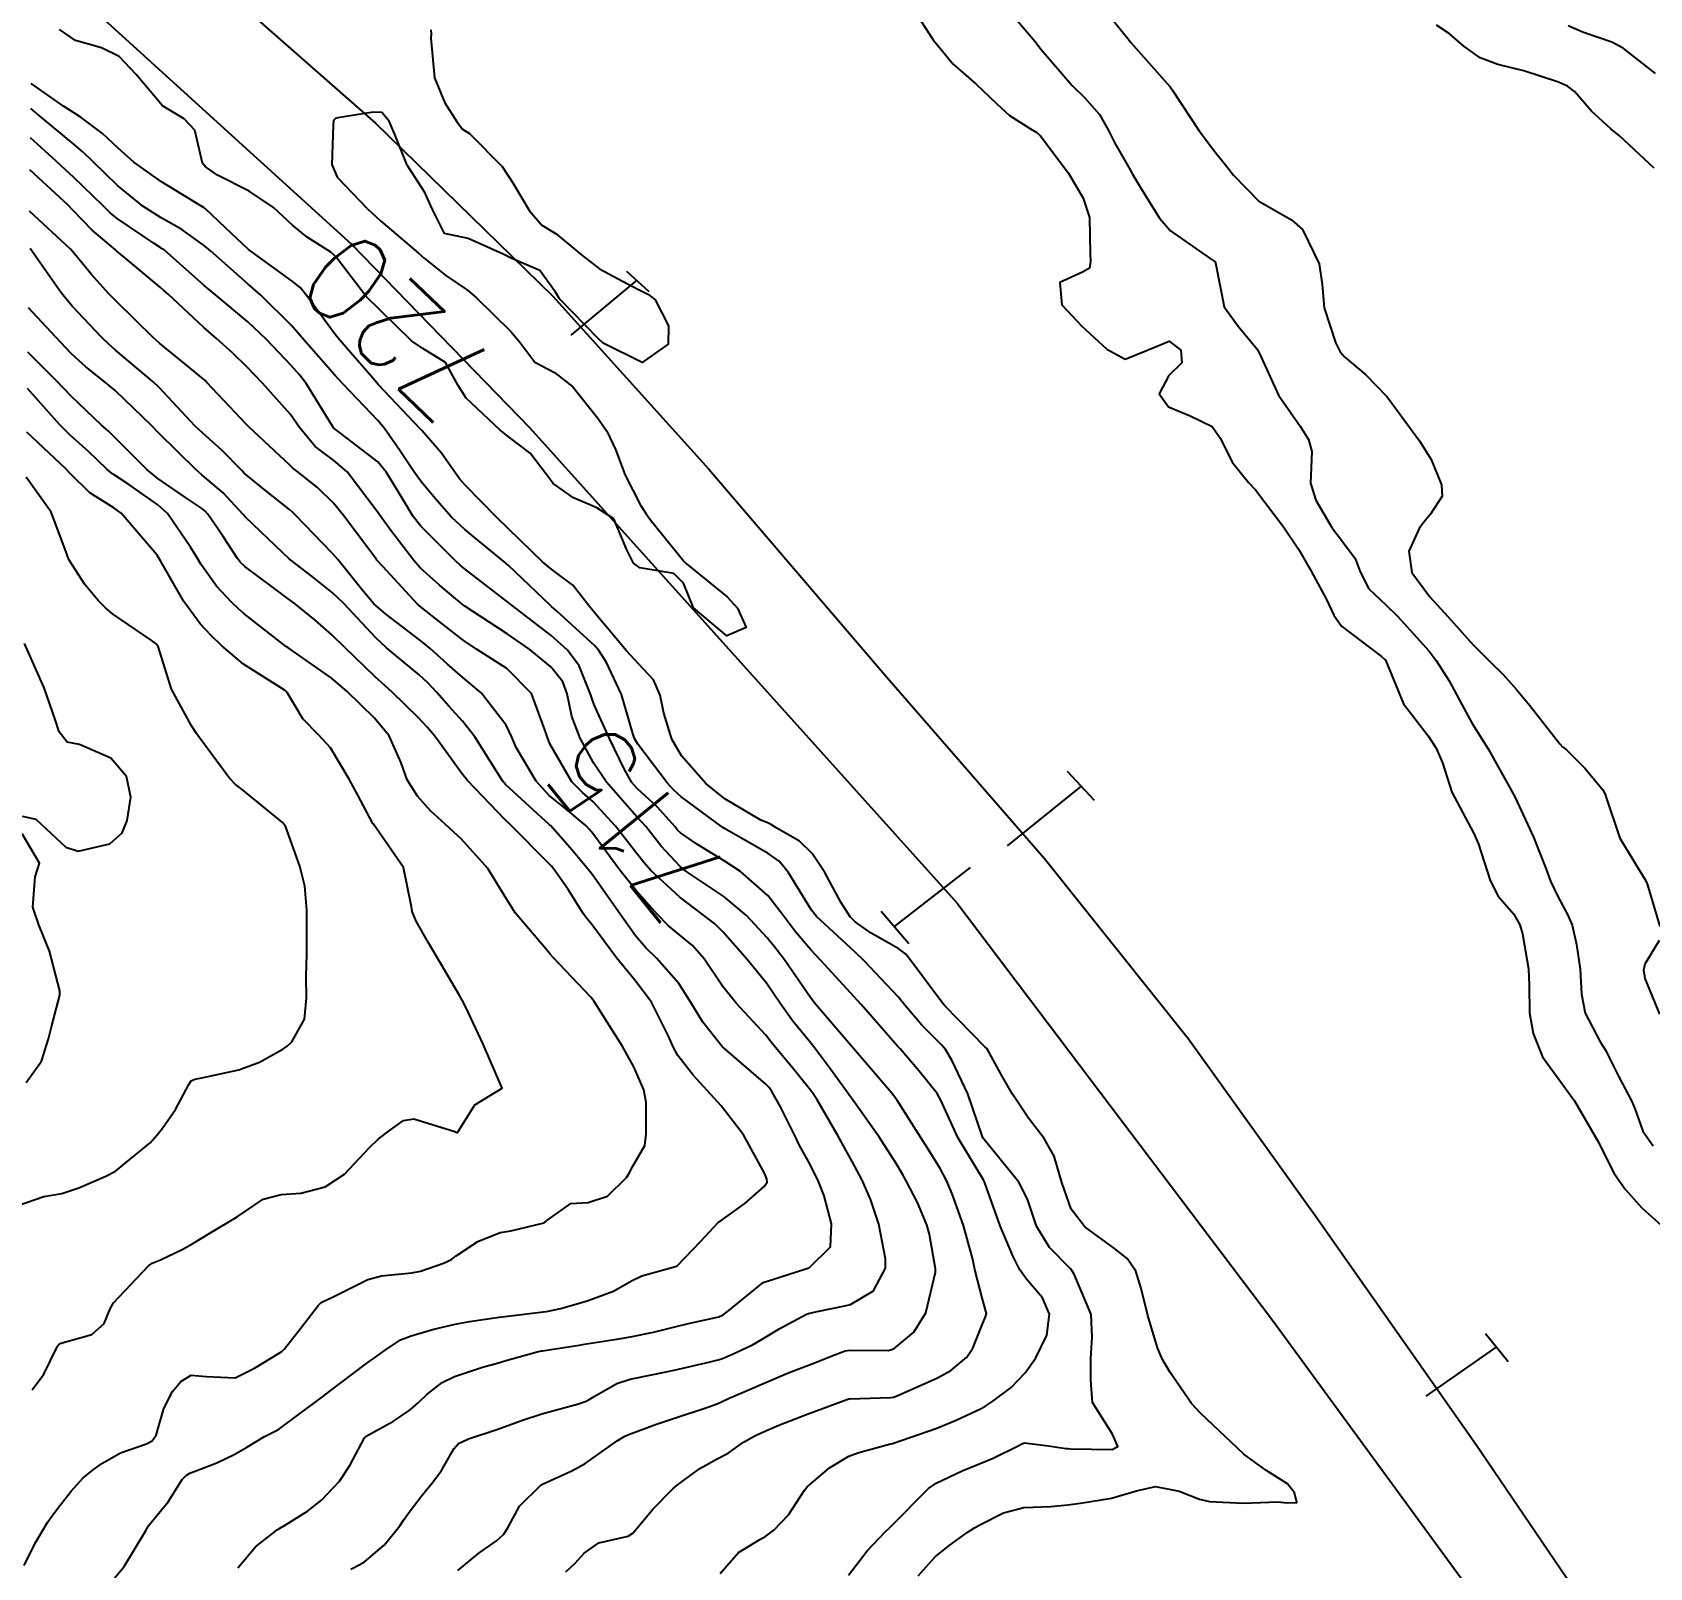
# Model space of a CAD drawing. Header units: metres. Extents: x 298520 to 308411, y 7433745 to 7450750.
# Drawn here: x 299905 to 299978.7, y 7449426.7 to 7449496.6 of the extents above; entities that cross this region are included whole.
import ezdxf
from ezdxf.enums import TextEntityAlignment as Align

# ---------------------------------------------------------------- set-up
doc = ezdxf.new("R2010")
doc.units = ezdxf.units.M
doc.header["$LTSCALE"] = 10
for name, color, linetype in [('Cotas', 45, 'Continuous'), ('Curvas de Nivel 1m', 11, 'Continuous'), ('Curvas de Nivel 5m', 15, 'Continuous'), ('Linha Férrea', 251, 'TRACKS'), ('Pórtico', 62, 'Continuous')]:
    doc.layers.add(name, color=color, linetype=linetype)
doc.styles.add('Style-STANDARD', font='STANDARD.shx')
doc.linetypes.add('TRACKS', pattern='A,0.15,[130,ltypeshp.shx,S=0.25,R=0,X=0,Y=0],0.15', length=0.3)

msp = doc.modelspace()

# ---------------------------------------------------------------- linework, layer by layer
at = {"layer": 'Curvas de Nivel 1m', "flags": 128}
for points, elevation in [([(299944.979, 7449497.948), (299946.037, 7449496.299), (299946.946, 7449495.192), (299947.991, 7449494.279), (299948.924, 7449493.405), (299949.521, 7449492.863), (299950.467, 7449492.247), (299950.758, 7449492.089), (299950.91, 7449491.94), (299952.199, 7449490.227), (299952.876, 7449489.094), (299953.156, 7449488.216), (299953.192, 7449486.56), (299953.204, 7449486.215), (299953.158, 7449485.897), (299952.835, 7449485.716), (299951.805, 7449485.254), (299951.898, 7449484.229), (299952.803, 7449483.271), (299953.946, 7449482.208), (299954.788, 7449481.748), (299955.834, 7449482.184), (299956.797, 7449482.575), (299957.323, 7449482.165), (299957.366, 7449481.585), (299956.781, 7449481.004), (299956.336, 7449480.177), (299956.764, 7449479.584), (299957.741, 7449479.177), (299958.751, 7449478.684), (299959.126, 7449478.144), (299959.653, 7449477.057), (299960.419, 7449476.125), (299960.718, 7449475.793), (299962.003, 7449474.107), (299962.683, 7449473.088), (299963.258, 7449472.094), (299963.953, 7449470.794), (299964.296, 7449470.084), (299964.646, 7449469.588), (299966.47, 7449468.208), (299966.623, 7449468.073), (299966.644, 7449468.05), (299966.668, 7449468.004), (299967.467, 7449466.041), (299968.589, 7449464.592), (299968.959, 7449464.026), (299969.241, 7449463.355), (299969.675, 7449462.019), (299970.537, 7449460.396), (299970.669, 7449460.142), (299970.732, 7449460.007), (299970.879, 7449459.653), (299971.413, 7449457.996), (299971.783, 7449457.278), (299972.488, 7449456.465), (299972.772, 7449455.977), (299972.896, 7449455.559), (299973.163, 7449453.973), (299973.199, 7449453.225), (299973.203, 7449451.972), (299973.375, 7449451.018), (299973.805, 7449449.966), (299974.4, 7449449.124), (299975.263, 7449447.951), (299976.364, 7449446.045), (299976.395, 7449445.971), (299976.406, 7449445.939), (299977.068, 7449444.647), (299977.565, 7449443.922), (299978.331, 7449443.083), (299979.641, 7449441.897)], 719), ([(299949.881, 7449497.165), (299950.667, 7449496.244), (299950.957, 7449495.871), (299952.365, 7449494.226), (299952.927, 7449493.674), (299953.616, 7449492.905), (299954.004, 7449492.204), (299954.307, 7449491.6), (299954.897, 7449490.591), (299955.126, 7449490.188), (299955.485, 7449489.583), (299956.356, 7449488.175), (299956.857, 7449487.602), (299958.659, 7449486.338), (299958.844, 7449486.225), (299958.882, 7449486.188), (299958.901, 7449486.149), (299958.916, 7449486.075), (299959.293, 7449484.143), (299959.927, 7449483.256), (299960.794, 7449482.206), (299960.848, 7449482.119), (299960.901, 7449482.01), (299961.773, 7449480.11), (299962.752, 7449478.693), (299963.144, 7449478.096), (299963.285, 7449477.547), (299963.227, 7449476.095), (299963.471, 7449475.333), (299964.209, 7449474.085), (299964.687, 7449473.447), (299965.271, 7449472.664), (299965.487, 7449472.068), (299965.889, 7449471.286), (299966.658, 7449470.551), (299967.199, 7449470.045), (299968.629, 7449468.452), (299968.962, 7449468.027), (299969.541, 7449467.093), (299970.125, 7449466.015), (299970.594, 7449465.154), (299971.034, 7449464.45), (299971.317, 7449463.999), (299972.296, 7449462.245), (299972.447, 7449461.982), (299972.484, 7449461.913), (299972.551, 7449461.785), (299973.389, 7449459.971), (299973.96, 7449458.517), (299974.17, 7449457.963), (299974.496, 7449457.264), (299974.953, 7449456.419), (299975.153, 7449455.953), (299975.349, 7449455.076), (299975.515, 7449453.949), (299975.578, 7449452.816), (299975.748, 7449451.947), (299976.42, 7449450.639), (299976.695, 7449450.216), (299976.841, 7449449.934), (299977.277, 7449449.05), (299977.874, 7449447.918), (299978.022, 7449447.558), (299978.37, 7449446.579), (299978.849, 7449445.905)], 718), ([(299954.115, 7449497.343), (299954.964, 7449496.296), (299955.045, 7449496.189), (299955.755, 7449495.378), (299956.829, 7449494.171), (299956.932, 7449494.034), (299958.16, 7449492.158), (299958.903, 7449491.167), (299959.362, 7449490.607), (299959.72, 7449490.138), (299960.875, 7449488.953), (299962.37, 7449488.105), (299962.859, 7449487.665), (299963.618, 7449486.092), (299963.766, 7449485.153), (299963.858, 7449484.09), (299964.372, 7449482.51), (299964.585, 7449482.082), (299964.791, 7449481.852), (299965.757, 7449481.039), (299966.714, 7449480.051), (299966.772, 7449479.973), (299968.202, 7449478.035), (299968.734, 7449477.176), (299969.205, 7449476.025), (299969.226, 7449475.514), (299968.703, 7449474.688), (299968.399, 7449474.332), (299968.187, 7449474.035), (299967.713, 7449473.009), (299967.852, 7449472.038), (299968.662, 7449470.923), (299969.481, 7449470.022), (299970.634, 7449468.735), (299971.375, 7449467.999), (299972.005, 7449467.378), (299972.61, 7449466.707), (299973.22, 7449465.974), (299974.585, 7449464.218), (299974.716, 7449464.09), (299974.889, 7449463.955), (299975.734, 7449463.112), (299976.555, 7449462.121), (299976.654, 7449461.929), (299976.703, 7449461.777), (299977.321, 7449459.922), (299978.504, 7449457.974), (299978.544, 7449457.91), (299978.576, 7449457.836), (299979.149, 7449455.903)], 717), ([(299978.891, 7449490.457), (299977.31, 7449491.926), (299976.916, 7449492.251), (299976.028, 7449493.048), (299975.251, 7449493.955), (299974.936, 7449494.19), (299974.533, 7449494.37), (299972.947, 7449494.892), (299971.762, 7449495.18), (299970.955, 7449495.491), (299970.216, 7449496.011), (299969.545, 7449496.597), (299968.972, 7449496.967)], 717), ([(299978.946, 7449494.773), (299977.473, 7449495.925), (299976.966, 7449496.201), (299975.661, 7449496.641), (299974.973, 7449496.939)], 718), ([(299945.348, 7449426.302), (299945.711, 7449426.714), (299946.136, 7449427.174), (299946.746, 7449427.682), (299947.584, 7449428.276), (299947.924, 7449428.503), (299948.157, 7449428.639), (299949.236, 7449429.186), (299950.165, 7449429.429), (299951.4, 7449429.467), (299952.166, 7449429.538), (299952.754, 7449429.627), (299954.169, 7449429.845), (299955.302, 7449430.183), (299956.175, 7449430.373), (299957.247, 7449430.159), (299958.169, 7449429.799), (299958.625, 7449429.688), (299960.168, 7449429.624), (299961.741, 7449429.679), (299962.168, 7449429.634), (299962.607, 7449429.657), (299962.503, 7449430.097), (299962.177, 7449430.505), (299961.196, 7449431.128), (299960.19, 7449431.849), (299959.903, 7449432.133), (299958.216, 7449433.72), (299957.809, 7449434.154), (299956.829, 7449435.572), (299956.483, 7449436.168), (299956.251, 7449436.704), (299955.815, 7449438.177), (299955.512, 7449439.408), (299955.267, 7449440.185), (299954.882, 7449440.775), (299954.303, 7449441.228), (299952.944, 7449442.214), (299952.325, 7449443.02), (299951.901, 7449444.227), (299951.549, 7449445.426), (299951.097, 7449446.239), (299950.377, 7449447.168), (299949.65, 7449448.257), (299949.197, 7449449.054), (299948.527, 7449450.268), (299948.479, 7449450.335), (299948.414, 7449450.399), (299946.57, 7449452.289), (299946.435, 7449452.446), (299945.049, 7449454.311), (299944.793, 7449454.642), (299944.469, 7449454.886), (299943.214, 7449455.594), (299942.481, 7449456.108), (299942.252, 7449456.342), (299941.828, 7449457.012), (299941.098, 7449458.354), (299940.522, 7449459.227), (299939.947, 7449459.788), (299938.922, 7449460.384), (299938.675, 7449460.529), (299938.535, 7449460.603), (299938.18, 7449460.75), (299936.546, 7449461.716), (299935.675, 7449462.419), (299934.572, 7449463.677), (299934.127, 7449464.437), (299933.768, 7449465.616), (299933.606, 7449466.445), (299933.302, 7449467.142), (299932.617, 7449467.867), (299932.072, 7449468.466), (299930.648, 7449470.142), (299930.381, 7449470.484), (299929.624, 7449471.457), (299928.67, 7449472.172), (299928.237, 7449472.514), (299926.695, 7449474.018), (299926.153, 7449474.535), (299924.718, 7449476.015), (299924.462, 7449476.296), (299924.27, 7449476.557), (299923.636, 7449477.47), (299922.742, 7449478.499), (299922.664, 7449478.581), (299920.773, 7449480.581), (299920.756, 7449480.6), (299920.614, 7449480.762), (299919.011, 7449482.618), (299918.797, 7449482.87), (299917.493, 7449484.64), (299917.204, 7449485.022), (299916.83, 7449485.309), (299914.942, 7449486.669), (299914.844, 7449486.751), (299913.791, 7449487.743), (299912.862, 7449488.618), (299912.82, 7449488.648), (299912.74, 7449488.692), (299910.88, 7449489.839), (299909.613, 7449490.733), (299908.899, 7449491.363), (299908.188, 7449492.033), (299907.221, 7449492.765), (299906.916, 7449492.964), (299906.414, 7449493.282), (299904.936, 7449494.322)], 719), ([(299942.183, 7449426.339), (299943.023, 7449427.447), (299943.873, 7449428.323), (299944.016, 7449428.46), (299944.156, 7449428.602), (299945.826, 7449430.295), (299946.175, 7449430.535), (299947.361, 7449431.099), (299948.185, 7449431.432), (299948.774, 7449431.677), (299949.938, 7449432.253), (299950.106, 7449432.339), (299950.195, 7449432.363), (299951.299, 7449432.233), (299952.088, 7449432.117), (299952.192, 7449432.112), (299952.307, 7449432.103), (299954.192, 7449432.067), (299954.451, 7449432.196), (299954.201, 7449432.758), (299953.295, 7449434.209), (299953.218, 7449435.226), (299953.215, 7449436.21), (299953.288, 7449437.179), (299953.23, 7449438.21), (299952.458, 7449440.051), (299952.359, 7449440.219), (299952.294, 7449440.293), (299951.342, 7449441.273), (299950.748, 7449442.243), (299950.331, 7449443.466), (299949.942, 7449444.254), (299948.362, 7449446.191), (299948.307, 7449446.271), (299948.271, 7449446.364), (299947.622, 7449448.278), (299946.887, 7449449.806), (299946.598, 7449450.288), (299946.415, 7449450.505), (299945.523, 7449451.403), (299944.748, 7449452.315), (299944.438, 7449452.689), (299942.898, 7449454.336), (299942.467, 7449454.738), (299940.724, 7449456.358), (299940.487, 7449456.649), (299939.436, 7449458.376), (299939.016, 7449458.881), (299938.521, 7449459.22), (299936.64, 7449460.301), (299936.532, 7449460.367), (299936.461, 7449460.411), (299934.547, 7449461.821), (299934.222, 7449462.107), (299933.919, 7449462.44), (299932.579, 7449464.21), (299932.436, 7449464.461), (299932.352, 7449464.695), (299931.835, 7449466.468), (299931.16, 7449467.932), (299930.809, 7449468.478), (299930.626, 7449468.692), (299928.876, 7449470.28), (299928.652, 7449470.48), (299928.619, 7449470.51), (299926.671, 7449472.361), (299926.475, 7449472.532), (299924.694, 7449473.984), (299924.097, 7449474.559), (299923.441, 7449475.299), (299922.719, 7449476.152), (299922.404, 7449476.583), (299921.731, 7449477.592), (299921.038, 7449478.597), (299920.748, 7449478.946), (299919.154, 7449480.616), (299918.777, 7449481.03), (299918.028, 7449481.874), (299917.37, 7449482.641), (299916.802, 7449483.281), (299915.409, 7449484.664), (299914.828, 7449485.178), (299913.106, 7449486.687), (299912.845, 7449486.913), (299911.806, 7449487.659), (299910.858, 7449488.198), (299910.031, 7449488.728), (299908.877, 7449489.673), (299907.748, 7449490.757), (299907.313, 7449491.18), (299906.901, 7449491.536), (299905.396, 7449492.785), (299904.919, 7449493.18)], 718), ([(299936.34, 7449426.408), (299937.162, 7449427.375), (299938.147, 7449427.971), (299938.42, 7449428.116), (299938.78, 7449428.384), (299939.442, 7449429.095), (299940.171, 7449430.217), (299940.295, 7449430.368), (299941.314, 7449431.225), (299942.194, 7449431.76), (299942.612, 7449431.92), (299944.096, 7449432.321), (299944.184, 7449432.339), (299944.203, 7449432.342), (299944.237, 7449432.353), (299946.204, 7449433.045), (299947.09, 7449433.401), (299948.218, 7449433.94), (299948.431, 7449434.056), (299948.76, 7449434.265), (299949.591, 7449434.895), (299950.236, 7449435.555), (299950.715, 7449436.243), (299951.223, 7449437.271), (299951.344, 7449438.234), (299951.02, 7449438.978), (299950.289, 7449439.828), (299949.982, 7449440.253), (299949.669, 7449440.886), (299949.091, 7449442.262), (299948.396, 7449444.216), (299948.372, 7449444.27), (299948.343, 7449444.318), (299947.166, 7449446.282), (299946.388, 7449447.981), (299946.226, 7449448.293), (299945.403, 7449449.305), (299944.534, 7449450.318), (299944.477, 7449450.383), (299944.414, 7449450.452), (299942.761, 7449452.337), (299942.438, 7449452.7), (299940.925, 7449454.355), (299940.468, 7449454.843), (299939.76, 7449455.655), (299939.225, 7449456.379), (299938.497, 7449457.318), (299937.265, 7449458.402), (299936.518, 7449458.887), (299935.305, 7449459.643), (299934.53, 7449460.161), (299934.392, 7449460.293), (299934.276, 7449460.434), (299933.455, 7449461.359), (299932.55, 7449462.19), (299932.311, 7449462.462), (299931.971, 7449463.057), (299931.289, 7449464.473), (299930.598, 7449466.008), (299930.466, 7449466.347), (299930.418, 7449466.483), (299929.901, 7449467.776), (299929.376, 7449468.499), (299928.633, 7449469.163), (299926.857, 7449470.528), (299926.654, 7449470.685), (299925.993, 7449471.203), (299924.67, 7449472.22), (299924.487, 7449472.368), (299924.281, 7449472.556), (299922.696, 7449474.137), (299922.352, 7449474.584), (299921.803, 7449475.498), (299921.136, 7449476.596), (299920.728, 7449477.078), (299918.845, 7449478.516), (299918.743, 7449478.589), (299918.726, 7449478.603), (299918.711, 7449478.62), (299918.664, 7449478.702), (299917.474, 7449480.639), (299917.17, 7449481.037), (299916.781, 7449481.47), (299915.646, 7449482.661), (299914.805, 7449483.458), (299913.336, 7449484.685), (299912.827, 7449485.117), (299911.987, 7449485.855), (299911.009, 7449486.718), (299910.913, 7449486.788), (299910.844, 7449486.833), (299910.539, 7449487.03), (299908.857, 7449488.157), (299908.533, 7449488.418), (299908.199, 7449488.75), (299906.882, 7449490.038), (299906.08, 7449490.778), (299904.903, 7449491.84)], 717), ([(299929.3, 7449426.492), (299929.733, 7449426.882), (299930.136, 7449427.343), (299930.809, 7449427.808), (299932.148, 7449428.121), (299932.354, 7449428.253), (299932.516, 7449428.456), (299933.258, 7449429.353), (299934.171, 7449430.272), (299934.372, 7449430.437), (299935.407, 7449431.199), (299936.191, 7449431.638), (299936.699, 7449431.901), (299937.395, 7449432.398), (299937.907, 7449432.692), (299938.207, 7449432.83), (299939.008, 7449433.175), (299940.216, 7449433.65), (299942.101, 7449434.341), (299942.189, 7449434.374), (299942.223, 7449434.378), (299944.116, 7449434.429), (299944.224, 7449434.445), (299944.433, 7449434.525), (299946.233, 7449435.326), (299946.848, 7449435.672), (299947.572, 7449436.277), (299947.847, 7449436.676), (299948.265, 7449437.751), (299948.427, 7449438.112), (299948.463, 7449438.268), (299948.279, 7449438.921), (299947.942, 7449440.274), (299947.844, 7449440.728), (299947.413, 7449442.279), (299946.906, 7449443.713), (299946.662, 7449444.287), (299946.349, 7449444.867), (299945.804, 7449445.745), (299945.459, 7449446.304), (299944.388, 7449447.994), (299944.144, 7449448.322), (299942.413, 7449450.34), (299940.679, 7449452.358), (299940.438, 7449452.677), (299939.263, 7449454.378), (299938.922, 7449454.838), (299938.473, 7449455.386), (299937.53, 7449456.4), (299936.496, 7449457.273), (299934.769, 7449458.427), (299934.515, 7449458.628), (299933.646, 7449459.565), (299932.952, 7449460.454), (299932.755, 7449460.676), (299932.537, 7449460.901), (299931.153, 7449462.474), (299930.566, 7449463.363), (299929.956, 7449464.489), (299929.571, 7449465.473), (299929.362, 7449466.499), (299929.161, 7449467.055), (299928.615, 7449467.728), (299927.662, 7449468.52), (299926.634, 7449469.243), (299924.698, 7449470.504), (299924.653, 7449470.534), (299923.551, 7449471.456), (299922.67, 7449472.251), (299922.37, 7449472.583), (299921.287, 7449474.001), (299920.854, 7449474.598), (299920.705, 7449474.814), (299919.334, 7449476.614), (299918.728, 7449477.128), (299917.882, 7449477.78), (299917.171, 7449478.644), (299916.752, 7449479.225), (299915.476, 7449480.663), (299914.78, 7449481.394), (299914.136, 7449482.03), (299913.379, 7449482.691), (299912.8, 7449483.19), (299911.175, 7449484.715), (299910.991, 7449484.884), (299910.826, 7449485.026), (299909.174, 7449486.402), (299908.842, 7449486.679), (299908.809, 7449486.707), (299908.776, 7449486.741), (299907.72, 7449487.625), (299906.861, 7449488.531), (299906.626, 7449488.772), (299904.887, 7449490.381)], 716), ([(299919.5, 7449426.609), (299919.91, 7449426.819), (299920.128, 7449426.941), (299921.026, 7449427.705), (299921.731, 7449428.584), (299921.9, 7449428.838), (299922.159, 7449429.216), (299922.759, 7449429.982), (299923.248, 7449430.569), (299923.641, 7449431.105), (299924.196, 7449432.097), (299924.411, 7449432.345), (299924.872, 7449432.55), (299926.208, 7449432.989), (299927.326, 7449433.405), (299928.215, 7449433.686), (299929.884, 7449434.15), (299930.221, 7449434.268), (299930.363, 7449434.337), (299930.594, 7449434.476), (299931.628, 7449435.067), (299932.231, 7449435.264), (299933.209, 7449435.475), (299934.235, 7449435.688), (299935.878, 7449436.055), (299936.24, 7449436.15), (299936.432, 7449436.217), (299936.892, 7449436.404), (299937.813, 7449436.831), (299938.253, 7449437.09), (299939.058, 7449437.581), (299940.271, 7449438.237), (299940.362, 7449438.269), (299940.759, 7449438.355), (299942.008, 7449438.61), (299942.276, 7449438.68), (299943.312, 7449439.301), (299943.859, 7449440.324), (299943.872, 7449440.749), (299943.557, 7449442.328), (299943.182, 7449443.48), (299942.799, 7449444.335), (299942.351, 7449445.188), (299941.704, 7449446.347), (299940.751, 7449447.993), (299940.516, 7449448.359), (299940.395, 7449448.523), (299939.561, 7449449.529), (299938.856, 7449450.383), (299938.663, 7449450.634), (299938.418, 7449450.941), (299937.065, 7449452.404), (299936.445, 7449453.183), (299935.603, 7449454.423), (299935.068, 7449455.03), (299934.474, 7449455.514), (299933.972, 7449455.932), (299933.475, 7449456.445), (299932.499, 7449457.538), (299931.754, 7449458.468), (299930.529, 7449460.131), (299930.375, 7449460.326), (299930.22, 7449460.485), (299929.301, 7449461.259), (299928.547, 7449461.876), (299927.944, 7449462.516), (299927.043, 7449464.059), (299926.836, 7449464.527), (299926.588, 7449465.068), (299925.447, 7449466.542), (299924.61, 7449467.248), (299923.906, 7449467.851), (299923.113, 7449468.573), (299922.851, 7449468.793), (299922.637, 7449468.964), (299921.092, 7449470.152), (299920.652, 7449470.506), (299920.558, 7449470.601), (299920.006, 7449471.26), (299918.913, 7449472.618), (299918.677, 7449472.893), (299916.987, 7449474.646), (299916.84, 7449474.783), (299916.705, 7449474.895), (299915.61, 7449475.765), (299914.721, 7449476.492), (299914.628, 7449476.578), (299914.533, 7449476.673), (299913.638, 7449477.592), (299912.74, 7449478.389), (299912.412, 7449478.703), (299910.769, 7449480.462), (299910.504, 7449480.723), (299908.787, 7449482.171), (299908.476, 7449482.431), (299908.145, 7449482.75), (299906.814, 7449484.169), (299906.307, 7449484.775), (299905.034, 7449486.595), (299904.89, 7449486.79)], 714), ([(299914.352, 7449426.668), (299915.162, 7449427.635), (299916.149, 7449428.407), (299916.301, 7449428.498), (299916.553, 7449428.646), (299917.534, 7449429.261), (299918.164, 7449429.755), (299918.995, 7449430.618), (299919.459, 7449431.336), (299920.126, 7449432.601), (299920.204, 7449432.667), (299921.449, 7449433.349), (299922.216, 7449433.868), (299922.586, 7449434.21), (299922.967, 7449434.573), (299923.671, 7449435.123), (299924.231, 7449435.399), (299925.511, 7449435.816), (299926.238, 7449436.022), (299926.635, 7449436.13), (299927.989, 7449436.513), (299928.199, 7449436.555), (299928.244, 7449436.565), (299929.911, 7449436.822), (299930.249, 7449436.878), (299931.618, 7449437.1), (299932.254, 7449437.202), (299933.3, 7449437.407), (299934.261, 7449437.649), (299934.892, 7449437.803), (299936.269, 7449438.117), (299936.474, 7449438.203), (299936.726, 7449438.405), (299938.286, 7449439.675), (299940.231, 7449440.3), (299940.292, 7449440.317), (299940.325, 7449440.327), (299940.408, 7449440.359), (299941.353, 7449441.299), (299941.402, 7449442.349), (299941.066, 7449443.619), (299940.784, 7449444.356), (299940.351, 7449445.194), (299939.937, 7449445.945), (299939.732, 7449446.369), (299939.083, 7449447.679), (299938.683, 7449448.386), (299938.563, 7449448.556), (299938.396, 7449448.728), (299936.444, 7449450.41), (299936.413, 7449450.439), (299935.542, 7449451.541), (299934.997, 7449452.432), (299934.446, 7449453.3), (299933.435, 7449454.45), (299932.94, 7449454.925), (299932.473, 7449455.475), (299931.783, 7449456.467), (299930.509, 7449458.25), (299930.332, 7449458.483), (299929.505, 7449459.478), (299928.595, 7449460.509), (299928.563, 7449460.539), (299928.533, 7449460.564), (299928.014, 7449461.039), (299926.551, 7449462.377), (299926.415, 7449462.531), (299926.151, 7449462.942), (299925.15, 7449464.544), (299924.59, 7449465.258), (299923.976, 7449465.939), (299923.428, 7449466.568), (299923.027, 7449466.994), (299922.615, 7449467.361), (299921.132, 7449468.595), (299920.637, 7449469.048), (299919.182, 7449470.615), (299918.658, 7449471.122), (299917.813, 7449471.782), (299916.697, 7449472.65), (299916.673, 7449472.671), (299916.409, 7449472.921), (299914.701, 7449474.554), (299914.598, 7449474.672), (299913.692, 7449475.665), (299912.721, 7449476.483), (299912.452, 7449476.703), (299910.74, 7449478.397), (299910.416, 7449478.723), (299908.767, 7449480.32), (299908.255, 7449480.748), (299907.427, 7449481.408), (299906.785, 7449482), (299906.042, 7449482.778), (299904.812, 7449484.091)], 713), ([(299908.114, 7449425.463), (299909.177, 7449426.734), (299910.147, 7449428.339), (299910.283, 7449428.587), (299910.391, 7449428.718), (299911.187, 7449429.685), (299911.824, 7449430.703), (299911.997, 7449430.88), (299912.177, 7449430.983), (299913.403, 7449431.464), (299914.19, 7449431.84), (299914.72, 7449432.14), (299915.576, 7449432.656), (299915.993, 7449432.864), (299916.206, 7449432.984), (299917.169, 7449433.685), (299918.221, 7449434.466), (299918.434, 7449434.627), (299920.237, 7449436.007), (299920.59, 7449436.245), (299921.07, 7449436.592), (299921.774, 7449437.061), (299922.253, 7449437.248), (299923.283, 7449437.544), (299924.261, 7449437.783), (299924.915, 7449437.899), (299926.266, 7449438.09), (299926.654, 7449438.139), (299928.27, 7449438.338), (299928.421, 7449438.357), (299929.066, 7449438.498), (299930.276, 7449438.834), (299931.475, 7449439.274), (299932.286, 7449439.748), (299932.761, 7449439.983), (299934.292, 7449440.398), (299934.369, 7449440.439), (299935.445, 7449441.563), (299936.239, 7449442.411), (299936.284, 7449442.439), (299936.314, 7449442.455), (299937.451, 7449443.274), (299938.338, 7449444.05), (299938.48, 7449444.249), (299938.456, 7449444.388), (299938.424, 7449444.469), (299938.346, 7449444.664), (299937.4, 7449446.4), (299936.383, 7449447.728), (299935.748, 7449448.42), (299935.101, 7449449.13), (299934.409, 7449450.017), (299934.172, 7449450.442), (299933.991, 7449450.871), (299933.209, 7449452.452), (299932.448, 7449453.457), (299931.613, 7449454.469), (299930.478, 7449455.984), (299930.256, 7449456.258), (299930.094, 7449456.486), (299929.407, 7449457.589), (299928.759, 7449458.506), (299928.65, 7449458.644), (299928.516, 7449458.787), (299926.778, 7449460.528), (299926.535, 7449460.767), (299924.826, 7449462.547), (299924.558, 7449462.875), (299923.325, 7449464.569), (299922.99, 7449464.977), (299922.591, 7449465.409), (299921.375, 7449466.592), (299920.613, 7449467.28), (299919.231, 7449468.614), (299918.639, 7449469.189), (299917.873, 7449469.859), (299916.904, 7449470.646), (299916.759, 7449470.753), (299916.655, 7449470.829), (299915.981, 7449471.335), (299914.669, 7449472.304), (299914.482, 7449472.483), (299914.337, 7449472.675), (299913.661, 7449473.713), (299912.986, 7449474.696), (299912.853, 7449474.847), (299912.706, 7449474.967), (299911.967, 7449475.451), (299910.719, 7449476.317), (299910.215, 7449476.725), (299908.738, 7449478.202), (299908.462, 7449478.466), (299908.15, 7449478.749), (299906.762, 7449480.066), (299906.072, 7449480.777), (299904.786, 7449482.074)], 712), ([(299904.615, 7449426.785), (299905.12, 7449427.803), (299905.699, 7449428.775), (299905.89, 7449429.038), (299906.159, 7449429.398), (299906.764, 7449430.167), (299907.295, 7449430.759), (299907.778, 7449431.155), (299908.183, 7449431.438), (299909.009, 7449431.919), (299910.197, 7449432.33), (299910.454, 7449432.462), (299910.639, 7449432.716), (299910.986, 7449433.941), (299911.385, 7449434.708), (299911.767, 7449435.165), (299912.23, 7449435.456), (299912.936, 7449435.396), (299914.23, 7449435.337), (299915.121, 7449435.774), (299916.241, 7449436.46), (299916.356, 7449436.534), (299916.48, 7449436.648), (299917.255, 7449437.643), (299918.015, 7449438.633), (299918.148, 7449438.757), (299918.275, 7449438.82), (299918.64, 7449438.988), (299920.285, 7449439.807), (299920.906, 7449439.974), (299922.288, 7449440.118), (299922.672, 7449440.194), (299923.767, 7449440.565), (299924.113, 7449440.745), (299924.298, 7449440.887), (299925.298, 7449441.551), (299926.307, 7449441.957), (299926.8, 7449442.033), (299928.312, 7449442.402), (299928.428, 7449442.508), (299929.535, 7449443.282), (299930.325, 7449443.318), (299931.192, 7449443.609), (299932.069, 7449444.463), (299932.173, 7449444.634), (299932.348, 7449444.975), (299932.893, 7449445.919), (299932.956, 7449446.454), (299932.966, 7449447.872), (299932.851, 7449448.455), (299932.403, 7449449.506), (299931.873, 7449450.465), (299930.903, 7449452.001), (299930.59, 7449452.478), (299930.436, 7449452.678), (299928.713, 7449454.506), (299928.593, 7449454.637), (299928.466, 7449454.788), (299926.996, 7449456.525), (299926.495, 7449457.323), (299925.75, 7449458.538), (299924.526, 7449459.892), (299924.186, 7449460.211), (299923.805, 7449460.561), (299923.142, 7449461.174), (299922.545, 7449461.832), (299922.077, 7449462.585), (299921.799, 7449463.353), (299921.245, 7449464.593), (299920.591, 7449465.392), (299919.332, 7449466.613), (299918.612, 7449467.227), (299916.737, 7449468.543), (299916.632, 7449468.612), (299916.574, 7449468.651), (299914.648, 7449470.144), (299914.368, 7449470.392), (299914.067, 7449470.679), (299913.38, 7449471.409), (299912.67, 7449472.409), (299912.497, 7449472.702), (299912.206, 7449473.179), (299911.146, 7449474.716), (299910.707, 7449475.114), (299909.44, 7449476.008), (299908.72, 7449476.475), (299908.564, 7449476.585), (299908.39, 7449476.745), (299907.537, 7449477.564), (299906.738, 7449478.278), (299906.226, 7449478.775), (299904.769, 7449480.415)], 711), ([(299904.327, 7449443.182), (299905.521, 7449443.588), (299906.333, 7449443.731), (299907.105, 7449443.992), (299908.341, 7449444.528), (299908.783, 7449444.743), (299910.356, 7449446.033), (299910.678, 7449446.398), (299910.918, 7449446.714), (299911.522, 7449447.562), (299912.125, 7449448.703), (299912.232, 7449448.864), (299912.395, 7449448.937), (299912.709, 7449449.009), (299914.4, 7449449.373), (299915.347, 7449449.717), (299916.41, 7449450.315), (299916.609, 7449450.45), (299916.816, 7449450.646), (299917.391, 7449451.672), (299917.486, 7449452.639), (299917.474, 7449453.613), (299917.494, 7449454.64), (299917.497, 7449455.616), (299917.503, 7449456.64), (299917.409, 7449457.731), (299917.188, 7449458.643), (299916.531, 7449460.464), (299916.383, 7449460.652), (299914.548, 7449462.144), (299914.252, 7449462.377), (299913.964, 7449462.679), (299912.581, 7449464.539), (299912.47, 7449464.701), (299912.24, 7449465.05), (299911.334, 7449466.713), (299910.735, 7449468.616), (299910.691, 7449468.719), (299910.634, 7449468.787), (299910.404, 7449468.954), (299908.647, 7449470.153), (299908.323, 7449470.419), (299907.989, 7449470.75), (299907.388, 7449471.487), (299906.671, 7449472.593), (299906.592, 7449472.771), (299906.564, 7449472.881), (299905.859, 7449474.778), (299904.719, 7449476.38)], 709), ([(299904.534, 7449460.922), (299905.146, 7449460.784), (299906.52, 7449459.513), (299907.087, 7449459.33), (299908.522, 7449459.673), (299909.09, 7449460.172), (299909.307, 7449460.732), (299909.484, 7449461.79), (299909.28, 7449462.733), (299908.565, 7449463.576), (299907.147, 7449464.188), (299906.576, 7449464.305), (299906.217, 7449464.774), (299906.032, 7449465.332), (299905.536, 7449466.781), (299904.633, 7449468.79)], 708), ([(299904.717, 7449448.787), (299905.413, 7449449.769), (299905.735, 7449450.777), (299905.872, 7449451.324), (299906.24, 7449452.772), (299906.243, 7449452.974), (299905.772, 7449454.777), (299905.287, 7449455.97), (299905.013, 7449456.785), (299905.127, 7449458.161), (299905.315, 7449458.782), (299904.526, 7449460.122)], 708), ([(299979.121, 7449455.259), (299978.466, 7449454.182), (299978.401, 7449453.911), (299978.457, 7449453.531), (299979.129, 7449451.903)], 717)]:
    msp.add_lwpolyline(points, dxfattribs=dict(at, elevation=elevation))
at = {"layer": 'Curvas de Nivel 5m', "flags": 128}
for points, elevation in [([(299923.153, 7449496.766), (299923.162, 7449496.577), (299923.153, 7449496.384), (299923.313, 7449494.574), (299923.789, 7449493.435), (299924.35, 7449492.558), (299924.589, 7449492.235), (299924.908, 7449492.037), (299926.406, 7449490.535), (299926.882, 7449489.793), (299927.64, 7449488.518), (299928.212, 7449487.865), (299928.853, 7449487.47), (299930.03, 7449486.488), (299930.837, 7449485.872), (299932.115, 7449485.182), (299932.827, 7449484.829), (299933.074, 7449484.705), (299933.364, 7449484.452), (299933.981, 7449483.267), (299933.958, 7449482.443), (299932.784, 7449481.608), (299930.995, 7449482.478), (299930.796, 7449482.679), (299929.005, 7449484.498), (299928.826, 7449484.808), (299928.115, 7449485.79), (299926.841, 7449486.341), (299926.45, 7449486.534), (299924.85, 7449487.258), (299923.767, 7449487.482), (299923.224, 7449488.575), (299922.874, 7449489.35), (299922.071, 7449490.588), (299921.506, 7449491.995), (299921.257, 7449492.597), (299920.917, 7449492.992), (299920.52, 7449493.003), (299918.915, 7449492.744), (299918.809, 7449492.727), (299918.716, 7449492.623), (299918.707, 7449492.42), (299918.639, 7449490.624), (299918.884, 7449490.053), (299920.271, 7449488.606), (299920.857, 7449488.056), (299922.583, 7449486.583), (299922.841, 7449486.35), (299923.829, 7449485.561), (299924.826, 7449484.898), (299925.225, 7449484.546), (299926.8, 7449483.017), (299927.199, 7449482.524), (299927.887, 7449481.617), (299928.779, 7449481.153), (299929.622, 7449480.492), (299930.752, 7449479.069), (299931.165, 7449478.476), (299931.567, 7449477.639), (299932.002, 7449476.467), (299932.709, 7449475.102), (299932.961, 7449474.712), (299933.147, 7449474.453), (299934.675, 7449472.541), (299934.792, 7449472.429), (299936.658, 7449470.919), (299937.128, 7449470.405), (299937.517, 7449469.524), (299936.634, 7449469.139), (299935.122, 7449470.425), (299934.664, 7449471.54), (299934.225, 7449471.993), (299932.671, 7449472.249), (299932.388, 7449472.463), (299932.076, 7449473.072), (299931.492, 7449474.472), (299930.708, 7449474.974), (299929.65, 7449475.434), (299928.719, 7449476.089), (299928.399, 7449476.513), (299927.68, 7449477.463), (299926.739, 7449478.183), (299926.297, 7449478.534), (299924.764, 7449479.979), (299924.395, 7449480.556), (299923.816, 7449481.597), (299922.789, 7449482.235), (299922.272, 7449482.585), (299920.814, 7449484.012), (299920.202, 7449484.606), (299918.841, 7449486.399), (299918.733, 7449486.513), (299918.601, 7449486.624), (299917.518, 7449487.309), (299916.855, 7449487.848), (299915.975, 7449488.659), (299914.874, 7449489.406), (299913.432, 7449490.137), (299912.89, 7449490.511), (299912.754, 7449490.692), (299912.401, 7449492.19), (299911.915, 7449492.705), (299910.922, 7449493.305), (299909.727, 7449494.732), (299908.951, 7449495.553), (299908.151, 7449495.948), (299906.958, 7449496.275), (299906.227, 7449496.777)], 720), ([(299924.373, 7449426.556), (299925.331, 7449427.346), (299926.144, 7449427.909), (299926.475, 7449428.2), (299926.676, 7449428.525), (299927.192, 7449429.49), (299928.172, 7449430.457), (299928.275, 7449430.508), (299929.58, 7449431.091), (299930.187, 7449431.43), (299930.806, 7449431.862), (299931.635, 7449432.466), (299931.995, 7449432.673), (299932.206, 7449432.765), (299933.439, 7449433.219), (299934.213, 7449433.473), (299935.809, 7449434.007), (299936.22, 7449434.166), (299936.386, 7449434.243), (299936.739, 7449434.405), (299937.77, 7449434.852), (299938.229, 7449435.043), (299939.405, 7449435.543), (299940.238, 7449435.868), (299940.597, 7449435.999), (299941.472, 7449436.348), (299942.026, 7449436.563), (299942.247, 7449436.599), (299943.989, 7449436.581), (299944.248, 7449436.655), (299945.15, 7449437.416), (299945.698, 7449438.299), (299946.142, 7449440.143), (299946.139, 7449440.292), (299945.871, 7449441.859), (299945.75, 7449442.298), (299945.318, 7449443.315), (299944.806, 7449444.313), (299944.638, 7449444.608), (299944.351, 7449445.092), (299943.565, 7449446.328), (299942.387, 7449447.975), (299942.119, 7449448.343), (299941.36, 7449449.394), (299940.639, 7449450.358), (299940.416, 7449450.636), (299939.636, 7449451.582), (299939.087, 7449452.38), (299938.447, 7449453.31), (299937.562, 7449454.399), (299936.475, 7449455.637), (299936.087, 7449456.023), (299935.578, 7449456.419), (299934.495, 7449457.23), (299933.178, 7449458.45), (299932.864, 7449458.802), (299932.521, 7449459.245), (299931.563, 7449460.47), (299930.544, 7449461.58), (299930.065, 7449462.004), (299929.58, 7449462.495), (299928.579, 7449464.231), (299928.46, 7449464.511), (299928.405, 7449464.691), (299927.739, 7449466.519), (299926.614, 7449467.65), (299925.225, 7449468.544), (299924.629, 7449468.947), (299923.732, 7449469.651), (299922.652, 7449470.49), (299922.55, 7449470.581), (299920.956, 7449472.311), (299920.69, 7449472.6), (299920.673, 7449472.624), (299919.18, 7449474.615), (299918.709, 7449475.197), (299917.989, 7449475.904), (299917.045, 7449476.645), (299916.865, 7449476.788), (299916.726, 7449476.917), (299914.855, 7449478.669), (299914.745, 7449478.776), (299912.951, 7449480.697), (299912.861, 7449480.786), (299912.775, 7449480.862), (299912.012, 7449481.476), (299910.79, 7449482.477), (299910.518, 7449482.723), (299908.818, 7449484.397), (299908.469, 7449484.745), (299907.683, 7449485.609), (299906.842, 7449486.646), (299906.727, 7449486.771), (299904.86, 7449488.496)], 715), ([(299904.984, 7449434.782), (299905.515, 7449435.492), (299906.146, 7449436.771), (299906.179, 7449436.836), (299906.245, 7449436.89), (299907.703, 7449437.304), (299908.259, 7449437.808), (299908.536, 7449438.479), (299908.694, 7449438.744), (299910.29, 7449440.439), (299910.455, 7449440.554), (299910.839, 7449440.715), (299911.82, 7449441.184), (299912.304, 7449441.45), (299913.077, 7449441.923), (299914.323, 7449442.67), (299915.512, 7449443.477), (299916.333, 7449443.681), (299917.224, 7449443.752), (299918.337, 7449444.035), (299919.218, 7449444.617), (299920.355, 7449445.832), (299920.749, 7449446.206), (299921.249, 7449446.591), (299921.903, 7449447.052), (299922.371, 7449447.133), (299924.249, 7449446.552), (299924.332, 7449446.519), (299924.363, 7449446.513), (299924.386, 7449446.526), (299924.403, 7449446.55), (299925.155, 7449447.769), (299926.393, 7449448.53), (299925.537, 7449450.539), (299924.748, 7449452.228), (299924.571, 7449452.549), (299924.436, 7449452.782), (299923.393, 7449454.566), (299923.049, 7449455.152), (299922.479, 7449456.147), (299922.301, 7449456.582), (299922.273, 7449456.796), (299921.909, 7449458.586), (299920.533, 7449460.561), (299920.513, 7449460.58), (299920.504, 7449460.6), (299919.821, 7449461.886), (299919.425, 7449462.617), (299918.574, 7449464.034), (299918.032, 7449464.628), (299917.313, 7449465.362), (299916.602, 7449466.56), (299916.516, 7449466.651), (299914.621, 7449467.847), (299913.625, 7449468.685), (299913.124, 7449469.179), (299912.643, 7449469.694), (299911.892, 7449470.708), (299910.834, 7449472.556), (299910.74, 7449472.719), (299910.674, 7449472.819), (299909.038, 7449474.737), (299908.705, 7449474.978), (299907.617, 7449475.662), (299906.721, 7449476.542), (299906.509, 7449476.772), (299904.748, 7449478.434)], 710)]:
    msp.add_lwpolyline(points, dxfattribs=dict(at, elevation=elevation))
at = {"layer": 'Linha Férrea', "flags": 128}
for points in [[(298729.261, 7450749.95), (298734.809, 7450730.65), (298742.343, 7450703.451), (298750.119, 7450676.237), (298757.889, 7450649.199), (298765.189, 7450623.712), (298769.985, 7450606.424), (298776.494, 7450583.287), (298783.055, 7450560.248), (298788.164, 7450542.214), (298793.821, 7450521.584), (298798.125, 7450506.606), (298804.386, 7450484.418), (298809.295, 7450466.837), (298814.551, 7450448.858), (298819.559, 7450431.225), (298826.267, 7450408.649), (298831.926, 7450389.314), (298837.135, 7450370.779), (298842.092, 7450352.398), (298847.802, 7450331.823), (298852.149, 7450316.412), (298858.34, 7450294.769), (298862.969, 7450278.965), (298867.952, 7450260.088), (298870.924, 7450249.95), (298873.722, 7450238.982), (298878.355, 7450222.697), (298882.025, 7450210.358), (298885.603, 7450197.651), (298890.189, 7450181.049), (298894.637, 7450166.006), (298898.995, 7450149.812), (298904.361, 7450131.79), (298908.122, 7450117.709), (298911.93, 7450103.946), (298916.104, 7450089.039), (298920.554, 7450073.399), (298923.212, 7450064.319), (298926.468, 7450052.577), (298930.321, 7450038.956), (298934.723, 7450023.223), (298938.252, 7450011.622), (298941.509, 7449999.193), (298944.399, 7449989.651), (298947.701, 7449977.682), (298952.335, 7449961.49), (298956.967, 7449946.581), (298961.92, 7449929.017), (298965.909, 7449915.258), (298970.082, 7449900.905), (298973.936, 7449887.787), (298977.788, 7449874.853), (298981.549, 7449862.469), (298986.366, 7449847.197), (298989.852, 7449836.37), (298994.575, 7449822.337), (298999.437, 7449807.292), (299004.068, 7449794.269), (299008.7, 7449781.657), (299013.057, 7449770.328), (299018.285, 7449757.718), (299022.322, 7449748.037), (299026.817, 7449737.63), (299031.861, 7449726.852), (299036.814, 7449716.896), (299043.096, 7449705.205), (299047.821, 7449696.534), (299054.335, 7449685.572), (299060.664, 7449675.852), (299069.469, 7449663.104), (299077.541, 7449652.872), (299085.429, 7449643.336), (299089.832, 7449637.784), (299098.728, 7449628.561), (299107.993, 7449618.793), (299117.442, 7449610.031), (299127.077, 7449601.223), (299138.453, 7449591.782), (299150.409, 7449582.651), (299162.779, 7449573.982), (299174.004, 7449567.002), (299185.962, 7449560.295), (299199.698, 7449553.222), (299213.253, 7449547.024), (299227.033, 7449541.5), (299241.999, 7449536.525), (299258.424, 7449531.831), (299277.224, 7449527.814), (299295.935, 7449525.032), (299311.589, 7449523.57), (299326.876, 7449522.883), (299340.975, 7449522.747), (299353.572, 7449523.111), (299369.274, 7449524.069), (299382.826, 7449525.211), (299396.609, 7449526.717), (299414.178, 7449529.501), (299430.969, 7449532.603), (299440.142, 7449534.839), (299451.094, 7449537.487), (299469.666, 7449542.917), (299486.963, 7449547.755), (299510.376, 7449554.83), (299531.414, 7449561.037), (299544.903, 7449564.894), (299559.186, 7449569.068), (299590.197, 7449576.665), (299616.417, 7449582.259), (299645.03, 7449585.805), (299675.251, 7449587.635), (299705.522, 7449586.259), (299732.882, 7449582.825), (299762.581, 7449576.088), (299791.888, 7449566.944), (299816.217, 7449556.896), (299840.774, 7449544.781), (299859.676, 7449534.387), (299878.529, 7449521.308), (299897.376, 7449507.135), (299919.538, 7449486.991), (299927.658, 7449478.626), (299947.133, 7449456.962), (299961.499, 7449437.961), (299971.137, 7449424.784), (299981.869, 7449408.322), (299997.595, 7449383.682), (300016.228, 7449354.96), (300035.864, 7449324.687), (300055.136, 7449295.587), (300073.232, 7449268.397), (300085.868, 7449249.95), (300089.501, 7449244.778), (300101.211, 7449227.647), (300111.197, 7449214.14), (300124.752, 7449194.736), (300135.909, 7449179.759), (300148.296, 7449162.129), (300160.805, 7449144.566), (300173.129, 7449128.481), (300185.523, 7449112.088), (300198.402, 7449095.758), (300207.462, 7449083.98), (300220.094, 7449068.515), (300233.468, 7449051.744), (300246.778, 7449035.349), (300263.478, 7449015.076), (300277.526, 7448998.444), (300292.814, 7448981.501), (300306.688, 7448964.856), (300324.623, 7448944.393), (300340.398, 7448926.517), (300357.9, 7448907.843), (300372.755, 7448891.817), (300392.041, 7448871.054), (300410.717, 7448852.066), (300427.475, 7448834.137), (300439.245, 7448822.858), (300454.898, 7448806.525), (300473.448, 7448788.164), (300493.111, 7448768.808), (300511.705, 7448749.95), (300518.198, 7448743.612), (300525.672, 7448735.984), (300530.889, 7448730.361), (300538.141, 7448723.284), (300543.771, 7448717.624), (300548.924, 7448711.903), (300554.778, 7448706.093), (300562.444, 7448698.573), (300570.483, 7448690.198), (300580.06, 7448680.508), (300590.013, 7448670.628), (300599.102, 7448661.391), (300608.565, 7448651.702), (300616.68, 7448643.32), (300625.581, 7448633.859), (300633.62, 7448625.859), (300641.21, 7448617.858), (300649.582, 7448609.897), (300659.386, 7448599.72), (300667.387, 7448591.231), (300676.098, 7448582.784), (300683.871, 7448574.669), (300691.725, 7448567.153), (300703.33, 7448554.876), (300711.744, 7448546.351), (300718.093, 7448539.767), (300726.506, 7448530.983), (300733.153, 7448523.695), (300741.152, 7448514.418), (300747.426, 7448507.242), (300750.054, 7448504.018), (300758.169, 7448493.99), (300764.854, 7448485.238), (300772.251, 7448475.55), (300781.114, 7448462.855), (300788.178, 7448452.147), (300795.99, 7448439.115), (300802.712, 7448427.661), (300809.137, 7448414.665), (300814.959, 7448402.42), (300819.763, 7448391.601), (300824.722, 7448378.533), (300829.079, 7448366.59), (300833.249, 7448353.858), (300836.592, 7448342.438), (300839.822, 7448330.572), (300842.678, 7448317.912), (300845.758, 7448304.202), (300848.387, 7448291.169), (300849.927, 7448279.903), (300851.843, 7448266.756), (300852.632, 7448254.174), (300852.974, 7448249.95), (300853.718, 7448237.64), (300853.896, 7448226.066), (300854.164, 7448215.145), (300853.836, 7448203.832), (300853.598, 7448192.905), (300852.795, 7448182.25), (300851.991, 7448170.79), (300850.801, 7448159.302), (300849.223, 7448146.768), (300848.151, 7448135.486), (300846.96, 7448124.114), (300845.442, 7448113.546), (300844.222, 7448102.204), (300842.288, 7448090.385), (300840.978, 7448078.33), (300839.608, 7448068.386), (300838.209, 7448056.39), (300836.541, 7448045.166), (300835.023, 7448032.665), (300833.535, 7448020.341), (300832.284, 7448009.205), (300831.094, 7447998.637), (300829.874, 7447985.926), (300828.432, 7447973.713), (300826.546, 7447955.639), (300825.162, 7447943.391), (300824.986, 7447942.247), (300823.836, 7447930.96), (300822.657, 7447919.829), (300821.593, 7447909.075), (300820.243, 7447895.408), (300819.533, 7447885.934), (300818.679, 7447872.07), (300818.298, 7447858.799), (300817.927, 7447851.916), (300817.786, 7447841.862), (300817.933, 7447833.489), (300818.516, 7447815.843), (300820.361, 7447795.876), (300822.449, 7447776.733), (300825.922, 7447758.996), (300827.722, 7447750.217), (300828.687, 7447743.229), (300830.467, 7447731.539), (300833.751, 7447711.152), (300838.977, 7447681.969), (300842.161, 7447664.851), (300846.249, 7447643.566), (300856.898, 7447587.933), (300861.3, 7447564.706), (300863.731, 7447552.015), (300867.081, 7447534.8), (300870.251, 7447518.153), (300879.139, 7447471.406), (300882.717, 7447452.426), (300886.196, 7447433.436), (300890.621, 7447408.952), (300893.065, 7447393.996), (300894.895, 7447382.534), (300896.018, 7447374.923), (300897.056, 7447367.88), (300898.671, 7447355.202), (300899.884, 7447344.173), (300901.155, 7447328.57), (300902.425, 7447306.17), (300902.632, 7447290.927), (300902.643, 7447274.906), (300901.209, 7447249.806), (300899.894, 7447235.454), (300897.424, 7447214.973), (300896.24, 7447207.108, -0.017609), (300893.245, 7447191.067), (300890.79, 7447180.008), (300886.347, 7447162.337), (300883.122, 7447151.267), (300877.521, 7447133.871), (300873.858, 7447123.752), (300865.532, 7447103.056), (300859.822, 7447090.388), (300850.503, 7447071.406), (300846.315, 7447063.106), (300836.805, 7447045.834), (300827.664, 7447031.197), (300815.395, 7447013.014), (300803.069, 7446996.228), (300792.968, 7446983.245), (300781.446, 7446969.292), (300759.63, 7446945.435), (300748.36, 7446933.669), (300737.301, 7446922.447), (300720.178, 7446905.644), (300707.821, 7446893.561), (300697.057, 7446883.028), (300686.376, 7446872.224), (300676.506, 7446862.329), (300660.145, 7446845.845), (300651.989, 7446837.638), (300637.917, 7446823.835), (300624.102, 7446810.419), (300614.955, 7446801.573), (300610.107, 7446796.538), (300599.124, 7446785.64, 0.017844), (300588.776, 7446774.611), (300582.973, 7446768.596), (300572.807, 7446757.15), (300570.635, 7446754.423, -0.018804), (300566.868, 7446749.902, -0.021463), (300565.197, 7446747.771, 0.014089), (300560.744, 7446742.236), (300556.818, 7446737.065), (300549.018, 7446726.402), (300544.903, 7446720.152), (300542.989, 7446717.435), (300540.702, 7446714.014), (300534.516, 7446704.131), (300528.813, 7446694.775), (300525.37, 7446688.688), (300519.775, 7446678.443, 0.017217), (300513.559, 7446666.068), (300510.115, 7446659.471), (300505.35, 7446648.44), (300501.39, 7446638.953, 0.017957), (300498.447, 7446631.125), (300492.383, 7446614.647), (300488.086, 7446600.958), (300484.889, 7446590.082), (300482.448, 7446580.533), (300479.028, 7446566.174), (300474.999, 7446546.195), (300472.245, 7446530.076), (300469.723, 7446510.133), (300467.649, 7446494.09), (300465.343, 7446472.628), (300462.509, 7446448.283), (300460.589, 7446427.75), (300458.173, 7446403.459), (300455.716, 7446377.743), (300453.679, 7446357.578), (300451.179, 7446331.957), (300448.408, 7446302.907), (300446.096, 7446278.461), (300443.948, 7446255.986), (300443.327, 7446249.95), (300441.921, 7446236.026), (300439.714, 7446214.959), (300437.145, 7446189.663), (300434.772, 7446164.489), (300432.986, 7446145.942), (300427.675, 7446092.019), (300425.457, 7446069.071), (300422.052, 7446034.05), (300420.454, 7446017.74), (300416.946, 7445981.751), (300414.159, 7445952.95), (300410.686, 7445916.311), (300408.437, 7445891.812), (300405.718, 7445868.171), (300403.766, 7445842.739), (300401.654, 7445818.651), (300400.337, 7445806.143), (300399.876, 7445801.282), (300399.266, 7445794.558)], [(298905.363, 7450145.031), (298910.207, 7450124.873), (298915.002, 7450108.012), (298921.739, 7450085.266), (298926.98, 7450064.83), (298931.003, 7450051.742), (298934.224, 7450039.953), (298937.65, 7450027.983), (298940.458, 7450017.786), (298943.206, 7450008.624), (298945.866, 7449998.811), (298948.85, 7449988.084), (298952.218, 7449977.183), (298954.849, 7449967.637), (298957.892, 7449956.733), (298961.763, 7449943.848), (298964.896, 7449932.558), (298968.973, 7449920.293), (298972.372, 7449908.382), (298975.8, 7449896.208), (298979.287, 7449884.682), (298982.035, 7449875.079), (298985.463, 7449863.464), (298988.891, 7449853.475), (298994.252, 7449836.792), (298999.642, 7449820.007), (299004.122, 7449806.223), (299009.577, 7449791.55), (299017.072, 7449771.922), (299023.852, 7449755.78), (299031.351, 7449735.099), (299042.615, 7449714.768), (299049.157, 7449702.257), (299057.947, 7449687.795), (299067.128, 7449674.025), (299074.388, 7449663.764), (299083.266, 7449652.271), (299093.226, 7449640.21), (299104.865, 7449628.3), (299116.059, 7449616.929), (299127.188, 7449606.965), (299134.846, 7449600.398), (299146.061, 7449590.999), (299159.8, 7449581.134), (299172.881, 7449572.672), (299188.754, 7449563.553), (299203.487, 7449555.781), (299219.692, 7449548.782), (299229.285, 7449544.979), (299249.695, 7449538.196), (299264.418, 7449534.22), (299286.841, 7449530.183), (299305.276, 7449527.832), (299319.472, 7449527.113), (299340.209, 7449526.73), (299362.575, 7449527.496), (299380.335, 7449528.889), (299402.027, 7449531.43), (299418.393, 7449534.55), (299439.271, 7449538.773), (299455.546, 7449542.61), (299468.219, 7449546.447), (299486.071, 7449551.679), (299502.678, 7449556.429), (299521.873, 7449562.476), (299544.903, 7449569.511), (299558.765, 7449572.874), (299572.65, 7449576.475), (299589.389, 7449580.647), (299603.615, 7449583.903), (299623.713, 7449587.445), (299640.449, 7449589.67), (299657.813, 7449590.983), (299675.925, 7449591.554), (299694.255, 7449591.042), (299708.541, 7449590.126), (299722.182, 7449588.244), (299738.919, 7449585.56), (299759.653, 7449580.821), (299775.25, 7449576.474), (299786.436, 7449572.94), (299797.015, 7449569.282), (299807.003, 7449565.52), (299816.424, 7449561.561), (299823.596, 7449557.979), (299834.148, 7449553.022), (299842.943, 7449548.641), (299850.946, 7449544.045), (299857.58, 7449540.07), (299867.592, 7449534.039), (299879.685, 7449526.144), (299888.765, 7449519.647), (299901.686, 7449509.708), (299911.305, 7449500.703), (299920.635, 7449492.515), (299928.708, 7449484.626), (299935.814, 7449476.733), (299943.925, 7449467.258), (299951.104, 7449459.003), (299957.671, 7449450.784), (299963.484, 7449442.67), (299970.77, 7449432.303), (299976.475, 7449423.904), (299982.432, 7449414.862), (299988.891, 7449404.85), (299995.852, 7449394.443), (300002.312, 7449383.928), (300010.887, 7449370.223), (300018.781, 7449358.239), (300026.569, 7449345.892), (300033.388, 7449335.88), (300041.176, 7449324.037), (300049.358, 7449311.838), (300057.288, 7449299.745), (300065.47, 7449287.364), (300073.508, 7449275.701), (300081.011, 7449264.541), (300090.196, 7449251.298), (300091.164, 7449249.95), (300100.525, 7449236.167), (300109.403, 7449223.951), (300117.162, 7449213.187), (300127.336, 7449198.457), (300139.6, 7449181.446), (300149.952, 7449166.72), (300159.813, 7449153.466), (300168.75, 7449141.382), (300179.779, 7449126.346), (300190.932, 7449112.414), (300203.876, 7449095.222), (300217.308, 7449078.587), (300230.374, 7449062.005), (300242.887, 7449046.162), (300256.877, 7449029.774), (300272.777, 7449010.921), (300288.309, 7448992.868), (300306.303, 7448971.97), (300322.512, 7448953.54), (300337.055, 7448937.024), (300349.196, 7448923.521), (300363.433, 7448907.803), (300372.178, 7448898.27), (300387.649, 7448881.624), (300402.322, 7448866.086), (300417.298, 7448851.105), (300428.763, 7448838.962), (300440.716, 7448827.379), (300454.398, 7448813.148), (300467.461, 7448800.639), (300481.638, 7448785.533), (300502.227, 7448765.254), (300514.06, 7448753.852), (300517.826, 7448749.95), (300528.275, 7448738.976), (300540.783, 7448726.333), (300551.364, 7448715.261), (300568.358, 7448698.083), (300580.431, 7448686.447), (300591.073, 7448675.242), (300605.822, 7448659.996), (300619.827, 7448645.871), (300631.531, 7448633.85), (300641.93, 7448623.388), (300651.196, 7448614.132), (300663.21, 7448601.736), (300675.654, 7448588.967), (300686.366, 7448579.136), (300697.132, 7448567.001), (300714.307, 7448549.82), (300728.065, 7448535.254), (300742.189, 7448519.954), (300754.02, 7448506), (300763.608, 7448493.67), (300772.134, 7448482.969), (300781.594, 7448469.905), (300789.873, 7448457.453), (300798.087, 7448444.138), (300806.367, 7448430.378), (300809.353, 7448423.731), (300815.826, 7448410.715), (300822.176, 7448396.83), (300827.777, 7448382.459), (300832.26, 7448369.325), (300838.297, 7448352.647), (300842.655, 7448335.903), (300846.951, 7448318.72), (300850.061, 7448305.153), (300853.485, 7448286.05), (300855.912, 7448269.922), (300857.341, 7448249.95), (300858.33, 7448231.606), (300857.942, 7448206.205), (300856.925, 7448178.368), (300854.333, 7448156.855), (300851.333, 7448129.708), (300849.095, 7448108.502), (300845.739, 7448085.317), (300843.044, 7448064.17), (300840.396, 7448043.097), (300838.567, 7448030.951), (300837.041, 7448016.016), (300835.11, 7447994.958), (300832.975, 7447975.28), (300830.738, 7447953.623), (300829.108, 7447937.188), (300828.366, 7447933.435), (300827.045, 7447924.743), (300825.629, 7447910.191), (300824.268, 7447895.589), (300822.966, 7447881.617), (300821.953, 7447863.074), (300821.73, 7447846.352), (300821.738, 7447838.346), (300822.298, 7447822.796), (300823.264, 7447806.625), (300824.128, 7447792.391), (300826.211, 7447777.691), (300829.715, 7447760.435), (300831.501, 7447751.07), (300833.495, 7447738.255), (300836.415, 7447720.056), (300862.711, 7447579.549), (300879.787, 7447489.912), (300882.904, 7447473.371), (300886.736, 7447453.399), (300891.84, 7447425.61), (300894.824, 7447408.419), (300897.501, 7447392.308), (300900.259, 7447374.699), (300902.627, 7447356.768), (300903.989, 7447344.999), (300904.86, 7447335.88), (300905.847, 7447322.28), (300906.291, 7447313.022), (300906.573, 7447308.418), (300906.759, 7447298.893), (300906.88, 7447292.725, -0.006984), (300906.844, 7447284.829), (300906.695, 7447276.838), (300906.36, 7447267.883), (300905.744, 7447256.667), (300905.23, 7447249.95), (300904.292, 7447239.525), (300903.012, 7447227.25), (300901.034, 7447212.309), (300899.543, 7447202.921, -0.011988), (300897.909, 7447194.02), (300894.997, 7447180.769), (300891.356, 7447165.387), (300887.457, 7447151.115), (300883.301, 7447137.652), (300876.75, 7447119.219), (300874.099, 7447111.988), (300871.749, 7447106.138, -0.018309), (300868.914, 7447099.764, 0.011681), (300865.826, 7447093.061), (300860.469, 7447081.825), (300851.72, 7447064.422), (300846.208, 7447053.937), (300843.033, 7447048.479), (300836.89, 7447038.137), (300827.206, 7447022.921), (300821.11, 7447014.014), (300814.857, 7447005.089), (300809.628, 7446998.099), (300801.236, 7446986.884), (300791.122, 7446974.407), (300781.425, 7446962.969), (300774.943, 7446955.767), (300762.88, 7446942.762), (300751.299, 7446930.933), (300734.873, 7446914.565), (300727.949, 7446907.628), (300717.868, 7446897.443), (300705.6, 7446885.783), (300698.716, 7446879.048), (300668.127, 7446848.06), (300640.994, 7446821.407), (300627.442, 7446808.23), (300610.345, 7446790.697), (300597.443, 7446778.155), (300592.334, 7446772.486), (300571.229, 7446748.595), (300567.705, 7446744.65), (300564.743, 7446740.8), (300562.62, 7446737.769), (300551.356, 7446722.391), (300544.903, 7446712.981), (300541.869, 7446707.917), (300539.497, 7446704.103, 0.003437), (300530.37, 7446689.205, 0.010632), (300522.744, 7446675.931, 0.016565), (300518.05, 7446666.625, -0.011698), (300511.771, 7446653.868, 0.029635), (300510.132, 7446650.211), (300505.481, 7446638.898), (300500.314, 7446625.471), (300492.316, 7446601.197), (300488.229, 7446587.047), (300485.297, 7446575.185), (300482.347, 7446562.473), (300481.087, 7446556.089, 0.004599), (300479.148, 7446545.763), (300476.443, 7446530.265), (300474.645, 7446518.085), (300472.755, 7446502.987), (300471.297, 7446490.618), (300469.17, 7446472.092), (300467.901, 7446459.793), (300466.767, 7446449.806), (300465.445, 7446435.701), (300463.191, 7446412.592), (300462.659, 7446405.266), (300461.606, 7446397.228), (300459.608, 7446375.419), (300458.167, 7446361.3), (300456.938, 7446349.283), (300454.601, 7446324.341), (300452.383, 7446301.27), (300450.408, 7446280.731), (300448.612, 7446261.944), (300447.444, 7446249.79), (300445.943, 7446235.321), (300443.682, 7446213.965), (300443.009, 7446207.561), (300441.275, 7446189.511), (300439.198, 7446168.049), (300436.473, 7446140.607), (300434.029, 7446115.856), (300431.015, 7446085.098), (300427.797, 7446052.837), (300425.199, 7446025.415), (300423.636, 7446009.727), (300422.457, 7445994.573), (300421.615, 7445989.53), (300419.286, 7445963.664), (300415.807, 7445928.192), (300414.69, 7445917.527), (300413.782, 7445904.921), (300412.247, 7445888.391), (300411.949, 7445886.157), (300411.266, 7445881.618), (300410.692, 7445876.189), (300409.038, 7445857.286), (300407.606, 7445838.578), (300405.212, 7445812.517), (300404.532, 7445804.524), (300403.437, 7445794.141)]]:
    msp.add_lwpolyline(points, format="xyb", dxfattribs=at)
at = {"layer": 'Pórtico'}
for points in [[(299932.53, 7449485.348), (299929.531, 7449482.846)], [(299932.065, 7449485.771), (299933.089, 7449484.84)], [(299952.137, 7449462.981), (299953.373, 7449461.663)], [(299952.783, 7449462.291), (299949.414, 7449459.578)], [(299944.275, 7449455.896), (299947.733, 7449458.583)], [(299943.675, 7449456.596), (299944.931, 7449455.131)], [(299971.201, 7449437.345), (299972.24, 7449436.083)], [(299971.698, 7449436.741), (299968.49, 7449434.495)]]:
    msp.add_lwpolyline(points, dxfattribs=at)

# ---------------------------------------------------------------- texts
at = {"layer": 'Cotas', "style": 'Style-STANDARD'}
for s, rotation, p in [('720', 136.14792, (299921.597, 7449483.234, 720)), ('715', 129.10786, (299932.513, 7449460.603, 715))]:
    msp.add_text(s, height=4, rotation=rotation, dxfattribs=at).set_placement(p, align=Align.MIDDLE_CENTER)

doc.saveas('drawing.dxf')
